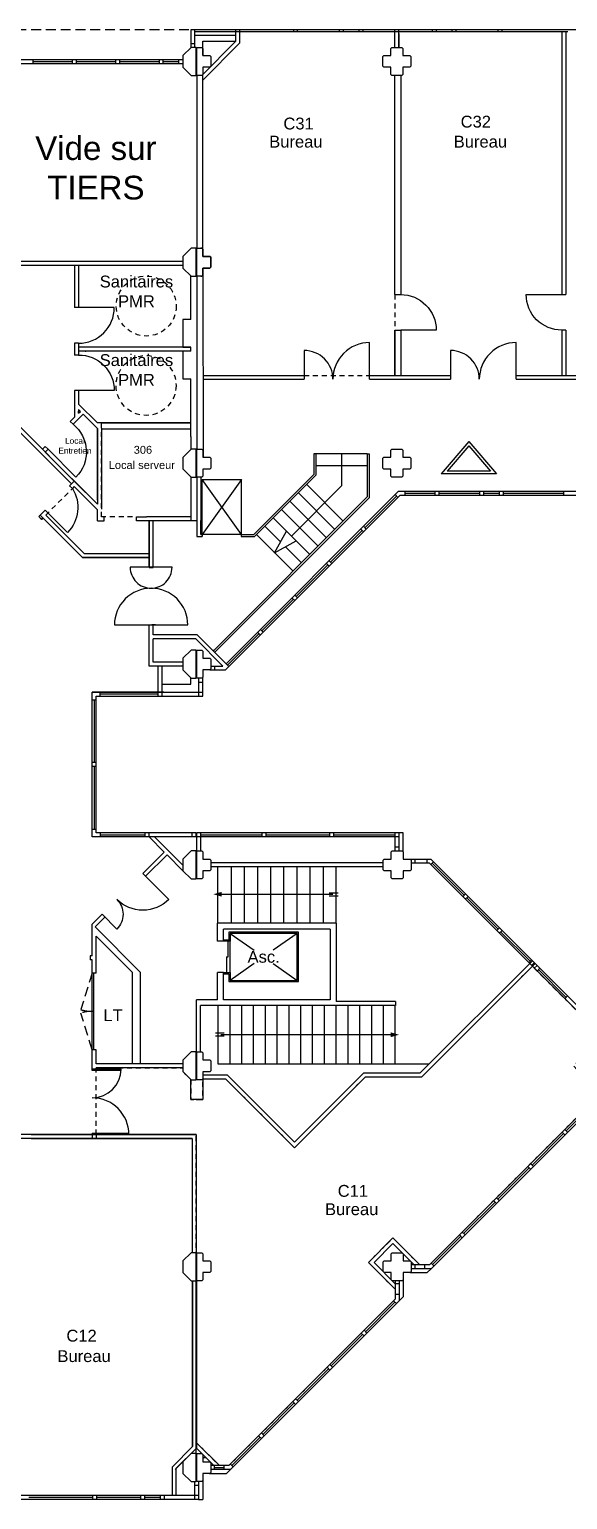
# Model space of a CAD drawing. Header units: metres. Extents: x 492 to 631, y -916 to -790.
# Drawn here: x 518.07 to 531.72, y -832.52 to -795.27 of the extents above; entities that cross this region are included whole.
import ezdxf

# ---------------------------------------------------------------- set-up
doc = ezdxf.new("R2010")
doc.units = ezdxf.units.M
for name, pattern in [('CACHE', [0.375, 0.25, -0.125]), ('CACHE2', [0.1875, 0.125, -0.0625]), ('CONTINU', [0])]:
    doc.linetypes.add(name, pattern=pattern)
for name, color, linetype in [('_numérotation salles', 8, 'Continuous'), ('Désignation', 8, 'CONTINU'), ('GEX_VOL_Archi', 8, 'Continuous')]:
    doc.layers.add(name, color=color, linetype=linetype)
doc.styles.add('G100TXT-droit', font='swissl.ttf', dxfattribs={"height": 0.2})
doc.styles.get("Standard").update_dxf_attribs({"font": 'swissl.ttf'})

msp = doc.modelspace()

# ---------------------------------------------------------------- linework, layer by layer
at = {"layer": 'GEX_VOL_Archi', "color": 7, "linetype": 'CACHE'}
for p, q in [((517.367, -795.268), (522.17, -795.268)), ((523.044, -811.498), (523.256, -811.286))]:
    msp.add_line(p, q, dxfattribs=at)
at = {"layer": 'GEX_VOL_Archi', "color": 7}
for p, q in [((522.17, -795.723), (522.17, -795.268)), ((522.17, -795.268), (557.987, -795.268)), ((522.27, -795.723), (522.27, -795.268)), ((523.309, -795.566), (523.309, -795.268)), ((523.409, -795.608), (523.409, -795.268)), ((524.772, -795.318), (524.772, -795.268)), ((524.872, -795.318), (524.872, -795.268)), ((525.936, -795.318), (525.936, -795.268)), ((526.036, -795.318), (526.036, -795.268)), ((526.436, -795.318), (526.436, -795.268)), ((526.536, -795.318), (526.536, -795.268)), ((527.337, -795.368), (527.337, -795.268)), ((527.437, -795.368), (527.437, -795.268)), ((528.291, -795.318), (528.291, -795.268)), ((528.391, -795.318), (528.391, -795.268)), ((528.791, -795.318), (528.791, -795.268)), ((528.891, -795.318), (528.891, -795.268)), ((529.955, -795.318), (529.955, -795.268)), ((530.055, -795.318), (530.055, -795.268)), ((522.17, -795.623), (522.27, -795.623)), ((522.27, -795.318), (525.272, -795.318)), ((522.27, -795.418), (523.309, -795.418)), ((522.47, -795.928), (522.47, -795.568)), ((522.47, -795.568), (523.307, -795.568)), ((523.309, -795.368), (523.309, -795.368)), ((523.309, -795.368), (523.309, -795.368)), ((524.872, -795.318), (526.436, -795.318)), ((526.036, -795.318), (527.437, -795.318)), ((526.036, -795.318), (526.536, -795.318)), ((527.337, -795.723), (527.337, -795.368)), ((527.437, -795.318), (528.391, -795.318)), ((527.437, -795.723), (527.437, -795.368)), ((528.391, -795.318), (528.891, -795.318)), ((528.891, -795.318), (530.055, -795.318)), ((530.055, -795.318), (531.719, -795.318)), ((531.569, -795.318), (531.569, -801.988)), ((531.669, -795.318), (531.669, -801.988)), ((517.572, -796.028), (521.962, -796.028)), ((518.167, -796.128), (518.167, -796.028)), ((519.167, -796.128), (519.167, -796.028)), ((519.267, -796.128), (519.267, -796.028)), ((520.267, -796.128), (520.267, -796.028)), ((520.367, -796.128), (520.367, -796.028)), ((521.367, -796.128), (521.367, -796.028)), ((521.467, -796.128), (521.467, -796.028)), ((521.862, -796.128), (521.862, -796.028)), ((517.572, -796.128), (521.962, -796.128)), ((518.167, -796.078), (519.167, -796.078)), ((519.267, -796.078), (520.267, -796.078)), ((520.367, -796.078), (521.367, -796.078)), ((521.467, -796.078), (521.862, -796.078)), ((522.467, -800.838), (522.467, -796.408)), ((522.317, -796.433), (522.317, -800.813)), ((527.337, -801.988), (527.337, -796.433)), ((527.487, -796.433), (527.487, -801.988)), ((521.962, -801.148), (517.419, -801.148)), ((521.962, -801.248), (517.419, -801.248)), ((519.219, -801.248), (519.219, -802.318)), ((519.319, -801.248), (519.319, -802.318)), ((522.317, -801.148), (522.297, -801.148)), ((522.317, -801.248), (522.297, -801.248)), ((522.165, -802.618), (522.165, -801.519)), ((522.317, -801.523), (522.317, -805.903)), ((522.467, -801.498), (522.481, -806.108)), ((527.337, -801.988), (527.487, -801.988)), ((531.569, -801.988), (531.669, -801.988)), ((527.337, -804.033), (527.337, -802.888)), ((527.337, -802.888), (527.487, -802.888)), ((527.487, -802.888), (527.487, -804.033)), ((531.569, -802.888), (531.569, -804.033)), ((531.669, -802.888), (531.569, -802.888)), ((531.669, -802.888), (531.669, -804.033)), ((519.319, -803.218), (519.219, -803.218)), ((519.219, -803.218), (519.219, -803.518)), ((519.319, -803.218), (519.319, -803.518)), ((519.319, -803.218), (519.319, -803.518)), ((522.165, -803.318), (519.319, -803.318)), ((522.165, -803.418), (519.319, -803.418)), ((522.165, -803.418), (522.165, -803.318)), ((519.319, -803.518), (519.219, -803.518)), ((519.793, -803.65), (519.785, -803.65)), ((522.165, -805.58), (522.165, -804.118)), ((522.475, -804.033), (525.047, -804.033)), ((522.475, -804.133), (525.037, -804.133)), ((525.76, -804.033), (525.772, -804.033)), ((526.697, -804.033), (528.749, -804.033)), ((526.697, -804.133), (528.749, -804.133)), ((529.472, -804.033), (529.484, -804.033)), ((530.409, -804.033), (535.699, -804.033)), ((530.409, -804.133), (535.699, -804.133)), ((519.219, -804.418), (519.219, -804.943)), ((519.319, -804.418), (519.319, -804.76)), ((519.219, -804.801), (519.219, -805.091)), ((519.797, -805.238), (519.319, -804.76)), ((519.319, -804.901), (519.319, -804.991)), ((519.364, -804.946), (519.319, -804.901)), ((519.319, -804.991), (519.319, -804.943)), ((519.319, -804.991), (519.364, -804.946)), ((519.14, -806.781), (517.485, -805.127)), ((517.681, -805.181), (518.405, -805.905)), ((519.108, -805.202), (519.219, -805.091)), ((519.179, -805.272), (519.108, -805.202)), ((519.179, -805.272), (519.434, -805.017)), ((519.797, -805.38), (519.434, -805.017)), ((522.165, -805.238), (519.797, -805.238)), ((519.897, -805.238), (522.165, -805.238)), ((522.165, -805.338), (522.165, -805.238)), ((519.797, -805.38), (519.797, -807.297)), ((519.797, -807.198), (519.797, -805.38)), ((519.897, -805.371), (519.897, -807.427)), ((519.897, -805.388), (522.165, -805.388)), ((522.165, -805.58), (522.165, -805.908)), ((518.405, -805.905), (518.476, -805.834)), ((518.546, -805.905), (518.476, -805.834)), ((518.476, -805.976), (518.546, -805.905)), ((519.211, -806.711), (518.476, -805.976)), ((519.797, -807.297), (518.476, -805.976)), ((525.284, -806.023), (525.284, -806.545)), ((525.334, -806.023), (525.284, -806.023)), ((525.334, -806.023), (525.334, -806.565)), ((526.634, -806.023), (525.334, -806.023)), ((525.984, -806.023), (525.984, -806.835)), ((526.634, -806.023), (526.634, -807.104)), ((526.634, -806.023), (526.684, -806.023)), ((526.684, -806.023), (526.684, -807.125)), ((527.237, -805.928), (527.262, -805.903)), ((527.237, -806.108), (527.237, -805.928)), ((527.262, -805.903), (527.512, -805.903)), ((527.512, -805.903), (527.537, -805.928)), ((527.537, -805.928), (527.537, -806.108)), ((526.634, -806.323), (525.334, -806.323)), ((527.032, -806.133), (527.057, -806.108)), ((527.032, -806.383), (527.032, -806.133)), ((527.057, -806.408), (527.032, -806.383)), ((527.057, -806.108), (527.237, -806.108)), ((527.237, -806.408), (527.057, -806.408)), ((527.237, -806.588), (527.237, -806.408)), ((527.537, -806.108), (527.717, -806.108)), ((527.717, -806.408), (527.537, -806.408)), ((527.537, -806.408), (527.537, -806.588)), ((527.717, -806.108), (527.742, -806.133)), ((527.742, -806.383), (527.717, -806.408)), ((527.742, -806.133), (527.742, -806.383)), ((529.76, -806.457), (528.664, -806.457)), ((519.092, -806.829), (519.211, -806.711)), ((519.163, -806.9), (519.092, -806.829)), ((519.797, -807.297), (519.211, -806.711)), ((522.165, -806.609), (522.165, -807.568)), ((522.165, -806.609), (522.165, -807.719)), ((522.317, -806.613), (522.317, -808.119)), ((522.417, -806.613), (522.417, -807.713)), ((523.449, -808.069), (522.449, -806.669)), ((523.449, -806.669), (522.449, -808.069)), ((522.449, -806.669), (523.449, -806.669)), ((522.449, -808.069), (522.449, -806.669)), ((523.439, -806.669), (523.439, -808.069)), ((525.284, -806.545), (523.759, -808.069)), ((525.334, -806.565), (523.78, -808.119)), ((524.714, -808.105), (525.984, -806.835)), ((525.103, -806.796), (526.022, -807.716)), ((527.262, -806.613), (527.237, -806.588)), ((527.512, -806.613), (527.262, -806.613)), ((527.537, -806.588), (527.512, -806.613)), ((529.912, -806.527), (528.512, -806.527)), ((519.797, -807.439), (519.211, -806.852)), ((526.644, -807.104), (522.755, -810.993)), ((526.694, -807.125), (522.776, -811.043)), ((523.061, -811.34), (527.433, -806.968)), ((523.132, -811.41), (527.474, -807.068)), ((523.256, -811.286), (527.474, -807.068)), ((524.891, -807.009), (525.81, -807.928)), ((526.579, -807.893), (527.38, -807.091)), ((527.416, -807.127), (527.345, -807.056)), ((527.433, -806.968), (537.507, -806.968)), ((527.474, -807.068), (537.466, -807.068)), ((527.598, -807.068), (527.598, -806.968)), ((527.598, -807.018), (528.362, -807.018)), ((528.362, -807.068), (528.362, -806.968)), ((528.462, -807.068), (528.462, -806.968)), ((528.462, -807.018), (529.49, -807.018)), ((529.49, -807.068), (529.49, -806.968)), ((529.59, -807.068), (529.59, -806.968)), ((529.59, -807.018), (529.99, -807.018)), ((529.99, -807.068), (529.99, -806.968)), ((530.09, -807.068), (530.09, -806.968)), ((530.09, -807.018), (531.618, -807.018)), ((531.618, -807.068), (531.618, -806.968)), ((518.309, -807.612), (518.344, -807.577)), ((518.344, -807.577), (518.436, -807.485)), ((519.418, -808.65), (518.344, -807.577)), ((518.415, -807.506), (518.472, -807.449)), ((518.472, -807.449), (518.543, -807.52)), ((518.486, -807.577), (519.459, -808.55)), ((518.486, -807.577), (519.459, -808.55)), ((519.797, -807.719), (519.797, -807.439)), ((519.797, -807.719), (519.797, -807.439)), ((524.467, -807.433), (525.386, -808.352)), ((524.679, -807.221), (525.598, -808.14)), ((518.38, -807.683), (518.415, -807.647)), ((519.418, -808.65), (518.415, -807.647)), ((519.797, -807.719), (519.968, -807.719)), ((519.968, -807.719), (519.968, -807.619)), ((520.788, -807.719), (520.788, -807.619)), ((520.788, -807.619), (521.043, -807.619)), ((522.317, -807.719), (520.788, -807.719)), ((522.165, -807.619), (521.043, -807.619)), ((522.165, -807.619), (521.043, -807.619)), ((521.108, -807.719), (521.108, -808.9)), ((521.108, -808.9), (521.108, -807.719)), ((521.208, -808.9), (521.208, -807.719)), ((522.417, -808.069), (522.417, -807.713)), ((522.417, -807.809), (522.417, -807.809)), ((524.042, -807.857), (524.441, -808.255)), ((524.255, -807.645), (525.174, -808.564)), ((526.544, -807.999), (526.473, -807.928)), ((526.614, -807.928), (526.544, -807.857)), ((522.317, -808.119), (522.449, -808.119)), ((522.417, -808.069), (522.449, -808.069)), ((522.449, -808.069), (522.449, -808.119)), ((523.449, -808.069), (522.449, -808.069)), ((523.439, -808.069), (523.439, -808.119)), ((523.439, -808.069), (523.759, -808.069)), ((523.439, -808.119), (523.78, -808.119)), ((523.83, -808.069), (524.75, -808.989)), ((524.29, -808.529), (524.592, -807.982)), ((524.29, -808.529), (524.837, -808.227)), ((525.707, -808.764), (526.508, -807.963)), ((519.418, -808.65), (521.108, -808.65)), ((521.108, -808.65), (519.418, -808.65)), ((519.459, -808.55), (521.108, -808.55)), ((524.563, -808.378), (524.962, -808.776)), ((521.108, -808.9), (521.208, -808.9)), ((524.835, -809.636), (525.636, -808.835)), ((525.672, -808.871), (525.601, -808.8)), ((525.743, -808.8), (525.672, -808.729)), ((521.108, -809.429), (521.108, -809.425)), ((521.208, -809.429), (521.208, -809.425)), ((523.963, -810.508), (524.765, -809.707)), ((524.8, -809.742), (524.729, -809.672)), ((524.871, -809.672), (524.8, -809.601)), ((521.108, -811.398), (521.108, -810.357)), ((521.273, -810.357), (521.173, -810.357)), ((521.208, -810.607), (521.208, -810.357)), ((523.928, -810.614), (523.857, -810.544)), ((523.999, -810.544), (523.928, -810.473)), ((522.329, -810.607), (521.208, -810.607)), ((522.288, -810.707), (521.208, -810.707)), ((521.208, -811.298), (521.208, -810.707)), ((521.273, -810.607), (521.273, -810.607)), ((522.288, -810.707), (522.978, -811.398)), ((522.329, -810.607), (523.132, -811.41)), ((523.097, -811.375), (523.893, -810.579)), ((521.962, -811.298), (521.208, -811.298)), ((522.715, -810.993), (522.755, -810.993)), ((522.765, -811.043), (522.776, -811.043)), ((521.43, -811.398), (521.108, -811.398)), ((521.33, -811.398), (521.33, -812.158)), ((521.962, -811.398), (521.43, -811.398)), ((521.43, -811.398), (521.43, -812.158)), ((522.467, -812.158), (522.467, -811.678)), ((522.647, -811.498), (523.044, -811.498)), ((522.672, -811.398), (522.978, -811.398)), ((522.772, -811.498), (522.772, -811.398)), ((521.43, -811.858), (522.167, -811.858)), ((522.167, -811.858), (522.167, -811.703)), ((522.367, -812.158), (522.367, -811.703)), ((522.367, -811.803), (522.467, -811.803)), ((519.665, -815.728), (519.666, -812.058)), ((519.666, -812.058), (522.467, -812.058)), ((520.281, -812.058), (519.666, -812.058)), ((519.666, -812.258), (519.766, -812.258)), ((519.716, -812.258), (519.716, -813.833)), ((519.765, -815.628), (519.766, -812.158)), ((519.766, -812.158), (522.467, -812.158)), ((519.866, -812.158), (519.866, -812.058)), ((521.33, -812.108), (519.866, -812.108)), ((521.481, -812.058), (520.281, -812.058)), ((519.665, -813.833), (519.765, -813.833)), ((519.665, -813.933), (519.765, -813.933)), ((519.715, -813.933), (519.715, -815.528)), ((519.665, -815.528), (519.765, -815.528)), ((522.297, -815.728), (519.665, -815.728)), ((522.297, -815.628), (519.765, -815.628)), ((519.865, -815.628), (519.865, -815.728)), ((519.865, -815.678), (521.005, -815.678)), ((521.005, -815.728), (521.005, -815.628)), ((521.105, -815.728), (521.105, -815.628)), ((522.197, -815.728), (522.197, -815.628)), ((522.297, -815.728), (522.297, -815.628)), ((527.447, -815.628), (522.317, -815.628)), ((522.317, -815.728), (522.317, -815.628)), ((527.447, -815.728), (522.317, -815.728)), ((522.317, -816.083), (522.317, -815.728)), ((522.417, -815.728), (522.417, -815.628)), ((522.417, -815.678), (523.977, -815.678)), ((522.417, -816.083), (522.417, -815.728)), ((523.977, -815.728), (523.977, -815.628)), ((524.077, -815.728), (524.077, -815.628)), ((524.077, -815.678), (525.687, -815.678)), ((525.687, -815.728), (525.687, -815.628)), ((525.787, -815.728), (525.787, -815.628)), ((525.787, -815.678), (527.347, -815.678)), ((527.347, -816.083), (527.347, -815.628)), ((527.447, -816.083), (527.447, -815.628)), ((527.547, -815.628), (527.447, -815.628)), ((527.547, -816.083), (527.547, -815.628)), ((527.547, -816.108), (527.547, -815.628)), ((527.347, -815.983), (527.447, -815.983)), ((527.042, -816.388), (522.672, -816.388)), ((527.042, -816.488), (522.672, -816.488)), ((522.842, -816.488), (522.842, -817.912)), ((523.184, -816.488), (523.184, -817.912)), ((523.518, -816.488), (523.518, -817.912)), ((523.851, -816.488), (523.851, -817.912)), ((524.184, -816.488), (524.184, -817.912)), ((524.518, -816.488), (524.518, -817.912)), ((524.851, -816.488), (524.851, -817.912)), ((525.184, -816.488), (525.184, -817.912)), ((525.518, -816.488), (525.518, -817.912)), ((525.851, -817.912), (525.851, -816.488)), ((527.727, -816.288), (528.247, -816.288)), ((527.752, -816.388), (528.206, -816.388)), ((527.852, -816.388), (527.852, -816.288)), ((528.147, -816.288), (528.147, -816.388)), ((528.206, -816.388), (532.437, -820.62)), ((528.247, -816.288), (532.537, -820.578)), ((528.318, -816.359), (528.247, -816.43)), ((529.096, -817.208), (528.282, -816.394)), ((522.847, -817.18), (525.765, -817.18)), ((525.674, -817.141), (525.9, -817.141)), ((525.674, -817.219), (525.9, -817.219)), ((529.131, -817.173), (529.061, -817.243)), ((529.195, -817.236), (529.124, -817.307)), ((529.956, -818.068), (529.16, -817.272)), ((519.665, -818.74), (519.665, -817.939)), ((525.851, -817.912), (522.842, -817.912)), ((522.842, -818.372), (522.842, -817.912)), ((525.851, -817.912), (525.851, -819.902)), ((519.765, -819.176), (519.765, -818.239)), ((520.686, -819.159), (519.765, -818.239)), ((522.992, -818.372), (522.842, -818.372)), ((525.701, -818.062), (522.992, -818.062)), ((522.992, -818.372), (522.992, -818.062)), ((523.111, -818.763), (523.111, -818.372)), ((523.161, -818.172), (523.771, -818.599)), ((523.161, -819.163), (523.161, -818.372)), ((524.861, -818.172), (524.252, -818.599)), ((525.701, -818.062), (525.701, -819.852)), ((529.991, -818.032), (529.92, -818.103)), ((530.055, -818.096), (529.984, -818.167)), ((530.009, -818.05), (530.009, -818.05)), ((530.767, -818.879), (530.019, -818.131)), ((530.037, -818.078), (530.037, -818.078)), ((519.665, -818.74), (519.615, -818.74)), ((519.665, -818.84), (519.615, -818.84)), ((519.665, -821.65), (519.665, -818.84)), ((523.068, -818.763), (523.111, -818.763)), ((523.068, -818.763), (523.068, -819.163)), ((523.771, -818.936), (523.161, -819.363)), ((524.252, -818.936), (524.861, -819.363)), ((527.978, -821.709), (530.823, -818.864)), ((530.732, -818.915), (530.803, -818.844)), ((530.803, -818.985), (530.873, -818.915)), ((530.803, -818.985), (530.873, -818.915)), ((530.873, -819.056), (530.944, -818.985)), ((530.944, -819.127), (531.015, -819.056)), ((531.682, -819.793), (530.98, -819.091)), ((519.765, -819.176), (519.665, -819.176)), ((520.686, -821.478), (520.686, -819.159)), ((520.886, -821.478), (520.886, -819.159)), ((522.842, -819.852), (522.842, -819.163)), ((522.992, -819.163), (522.842, -819.163)), ((522.992, -819.852), (522.992, -819.163)), ((522.842, -819.852), (522.305, -819.852)), ((522.305, -821.161), (522.305, -819.852)), ((525.701, -819.852), (522.992, -819.852)), ((531.646, -819.829), (531.717, -819.758)), ((527.351, -820.002), (522.407, -820.002)), ((522.407, -821.173), (522.407, -820.002)), ((522.851, -820.002), (522.851, -821.478)), ((523.15, -820.002), (523.15, -821.478)), ((523.449, -820.002), (523.449, -821.478)), ((523.749, -820.002), (523.749, -821.478)), ((524.048, -820.002), (524.048, -821.478)), ((524.347, -820.002), (524.347, -821.478)), ((524.647, -820.002), (524.647, -821.478)), ((524.946, -820.002), (524.946, -821.478)), ((525.245, -820.002), (525.245, -821.478)), ((525.544, -820.002), (525.544, -821.478)), ((525.844, -820.002), (525.844, -821.478)), ((527.351, -819.902), (525.851, -819.902)), ((526.143, -820.002), (526.143, -821.478)), ((526.442, -820.002), (526.442, -821.478)), ((526.742, -820.002), (526.742, -821.478)), ((527.041, -820.002), (527.041, -821.478)), ((527.34, -820.002), (527.34, -821.478)), ((527.351, -819.902), (527.351, -820.002)), ((523.013, -820.702), (522.788, -820.702)), ((523.013, -820.779), (522.788, -820.779)), ((527.335, -820.74), (522.922, -820.74)), ((519.765, -821.119), (519.665, -821.119)), ((519.765, -821.478), (519.765, -821.119)), ((522.305, -821.261), (522.317, -821.261)), ((520.395, -821.61), (519.665, -821.61)), ((520.886, -821.478), (519.765, -821.478)), ((521.962, -821.478), (520.886, -821.478)), ((522.467, -821.678), (522.467, -822.38)), ((522.851, -821.478), (528.209, -821.478)), ((524.794, -823.463), (526.548, -821.709)), ((526.548, -821.709), (527.978, -821.709)), ((522.467, -821.758), (523.088, -821.758)), ((523.088, -821.758), (524.794, -823.463)), ((532.437, -822.348), (528.217, -826.568)), ((532.537, -822.39), (528.258, -826.668)), ((531.682, -823.174), (532.431, -822.425)), ((531.646, -823.28), (531.576, -823.209)), ((531.717, -823.209), (531.646, -823.139)), ((519.665, -823.27), (517.625, -823.27)), ((519.665, -823.37), (517.667, -823.37)), ((519.665, -823.27), (518.077, -823.27)), ((522.197, -823.37), (518.118, -823.37)), ((519.665, -823.23), (519.765, -823.23)), ((519.665, -823.27), (520.595, -823.27)), ((519.665, -823.27), (522.297, -823.27)), ((519.765, -823.23), (519.765, -823.37)), ((522.297, -823.27), (519.765, -823.27)), ((519.765, -823.27), (519.765, -823.27)), ((522.197, -823.37), (522.197, -826.263)), ((522.297, -823.27), (522.297, -826.263)), ((522.297, -823.27), (522.297, -826.263)), ((530.815, -824.041), (531.611, -823.245)), ((529.947, -824.908), (530.744, -824.112)), ((530.779, -824.147), (530.709, -824.077)), ((530.85, -824.077), (530.779, -824.006)), ((529.08, -825.776), (529.877, -824.979)), ((529.912, -825.015), (529.841, -824.944)), ((529.983, -824.944), (529.912, -824.873)), ((529.045, -825.882), (528.974, -825.811)), ((529.116, -825.811), (529.045, -825.74)), ((526.809, -826.51), (527.289, -826.03)), ((528.294, -826.562), (529.009, -825.846)), ((522.297, -826.263), (522.442, -826.263)), ((522.442, -826.263), (522.467, -826.288)), ((522.467, -826.288), (522.467, -826.468)), ((522.467, -826.468), (522.647, -826.468)), ((528.217, -826.568), (527.752, -826.568)), ((527.852, -826.668), (527.852, -826.568)), ((528.097, -826.668), (528.097, -826.568)), ((528.329, -826.597), (528.258, -826.527)), ((527.547, -826.948), (527.547, -827.38)), ((527.727, -826.768), (528.158, -826.768)), ((528.258, -826.668), (527.752, -826.668)), ((528.158, -826.768), (528.258, -826.668)), ((522.206, -831.175), (522.207, -826.973)), ((522.297, -831.353), (522.297, -826.973)), ((527.347, -826.973), (527.347, -827.438)), ((527.447, -827.051), (527.347, -827.051)), ((527.447, -827.318), (527.347, -827.318)), ((527.447, -826.973), (527.447, -827.48)), ((527.347, -827.438), (523.127, -831.658)), ((527.447, -827.48), (523.168, -831.758)), ((526.592, -828.264), (527.341, -827.515)), ((527.376, -827.55), (527.306, -827.48)), ((527.447, -827.48), (527.547, -827.38)), ((525.725, -829.131), (526.521, -828.335)), ((526.556, -828.37), (526.486, -828.299)), ((526.627, -828.299), (526.556, -828.229)), ((525.689, -829.237), (525.619, -829.167)), ((525.76, -829.167), (525.689, -829.096)), ((524.857, -829.998), (525.654, -829.202)), ((523.99, -830.866), (524.787, -830.069)), ((524.822, -830.105), (524.751, -830.034)), ((524.893, -830.034), (524.822, -829.963)), ((523.204, -831.652), (523.919, -830.936)), ((523.955, -830.972), (523.884, -830.901)), ((524.026, -830.901), (523.955, -830.83)), ((521.697, -832.418), (521.697, -831.684)), ((521.797, -832.418), (521.797, -831.726)), ((522.547, -831.458), (522.467, -831.458)), ((523.127, -831.658), (522.672, -831.658)), ((523.168, -831.758), (522.672, -831.758)), ((522.762, -831.758), (522.762, -831.658)), ((522.762, -831.708), (523.007, -831.708)), ((523.007, -831.758), (523.007, -831.658)), ((523.068, -831.858), (523.168, -831.758)), ((523.239, -831.687), (523.168, -831.617)), ((522.257, -832.063), (522.257, -832.518)), ((522.357, -832.163), (522.257, -832.163)), ((522.357, -832.063), (522.357, -832.518)), ((522.467, -832.038), (522.467, -832.518)), ((522.637, -831.858), (523.068, -831.858)), ((522.357, -832.418), (508.647, -832.418)), ((522.357, -832.518), (508.647, -832.518)), ((519.678, -832.468), (518.059, -832.468)), ((519.678, -832.518), (519.678, -832.418)), ((519.778, -832.518), (519.778, -832.418)), ((520.897, -832.468), (519.778, -832.468)), ((520.897, -832.518), (520.897, -832.418)), ((520.997, -832.518), (520.997, -832.418)), ((521.397, -832.468), (520.997, -832.468)), ((521.397, -832.518), (521.397, -832.418)), ((521.497, -832.518), (521.497, -832.418)), ((522.357, -832.518), (522.467, -832.518))]:
    msp.add_line(p, q, dxfattribs=at)
at = {"layer": 'GEX_VOL_Archi', "color": 7, "linetype": 'CACHE2'}
for p, q in [((527.337, -801.988), (527.337, -802.888)), ((525.037, -804.033), (526.697, -804.033)), ((518.486, -807.577), (519.163, -806.9)), ((518.309, -807.612), (518.38, -807.683)), ((519.665, -818.74), (519.615, -818.74)), ((519.615, -818.74), (519.615, -818.84)), ((519.665, -818.84), (519.615, -818.84))]:
    msp.add_line(p, q, dxfattribs=at)
at = {"layer": 'GEX_VOL_Archi', "color": 7, "flags": 128}
for points in [[(522.442, -796.433), (523.309, -795.566)], [(522.467, -796.55), (523.409, -795.608)], [(527.437, -795.368), (527.437, -795.723), (527.512, -795.723), (527.537, -795.748), (527.537, -795.928), (527.717, -795.928), (527.742, -795.953), (527.742, -796.203), (527.717, -796.228), (527.537, -796.228), (527.537, -796.408), (527.512, -796.433), (527.437, -796.433)], [(522.297, -795.723), (522.17, -795.723), (521.962, -795.931), (521.962, -796.225), (522.17, -796.433), (522.297, -796.433), (522.297, -795.723)], [(522.297, -800.813), (522.17, -800.813), (521.962, -801.021), (521.962, -801.315), (522.17, -801.523), (522.297, -801.523), (522.297, -800.813)], [(522.418, -801.523), (522.442, -801.523), (522.467, -801.498), (522.467, -801.318), (522.647, -801.318), (522.672, -801.293), (522.672, -801.043), (522.647, -801.018), (522.467, -801.018), (522.467, -800.838), (522.442, -800.813), (522.417, -800.813)], [(527.337, -802.888), (527.337, -804.033)], [(518.573, -806.073), (517.634, -805.134)], [(522.317, -805.12), (522.317, -805.12)], [(522.317, -805.22), (522.317, -805.22)], [(529.212, -805.707), (528.512, -806.527)], [(529.212, -805.707), (529.912, -806.527)], [(522.297, -805.903), (522.17, -805.903), (521.962, -806.111), (521.962, -806.405), (522.17, -806.613), (522.297, -806.613), (522.297, -805.903)], [(529.212, -805.815), (528.664, -806.457)], [(529.212, -805.815), (529.76, -806.457)], [(519.119, -806.802), (519.189, -806.732)], [(519.211, -806.852), (519.163, -806.9)], [(518.507, -807.556), (518.486, -807.577)], [(518.415, -807.647), (518.38, -807.683)], [(522.297, -810.993), (522.17, -810.993), (521.962, -811.201), (521.962, -811.495), (522.17, -811.703), (522.297, -811.703), (522.297, -810.993)], [(521.105, -815.728), (521.49, -816.113)], [(521.246, -815.728), (521.962, -816.444)], [(520.948, -816.655), (521.49, -816.113)], [(522.297, -816.083), (522.17, -816.083), (521.962, -816.291), (521.962, -816.585), (522.17, -816.793), (522.297, -816.793), (522.297, -816.083)], [(521.019, -816.726), (521.561, -816.184)], [(521.561, -816.184), (521.962, -816.585)], [(519.664, -817.94), (519.916, -817.688)], [(519.736, -818.009), (519.987, -817.758)], [(519.736, -818.009), (520.886, -819.159)], [(522.992, -819.193), (523.131, -819.193), (523.131, -819.393), (524.891, -819.393), (524.891, -818.142), (523.131, -818.142), (523.131, -818.342), (522.992, -818.342)], [(522.992, -819.163), (523.161, -819.163), (523.161, -819.363), (524.861, -819.363), (524.861, -818.172), (523.161, -818.172), (523.161, -818.372), (522.992, -818.372)], [(519.695, -819.176), (519.695, -821.119)], [(519.665, -820.147), (519.695, -820.147)], [(522.297, -821.173), (522.17, -821.173), (521.962, -821.381), (521.962, -821.675), (522.17, -821.883), (522.297, -821.883), (522.297, -821.173)], [(518.118, -823.27), (522.297, -823.27), (522.297, -826.363), (522.297, -826.363)], [(518.118, -823.37), (522.197, -823.37), (522.197, -826.263), (522.17, -826.263), (521.962, -826.471), (521.962, -826.765), (522.17, -826.973), (522.207, -826.973), (522.206, -831.175), (521.697, -831.684)], [(519.665, -823.23), (519.665, -823.37)], [(527.968, -826.568), (527.289, -825.889), (526.668, -826.51), (527.347, -827.19)], [(527.289, -826.03), (527.827, -826.568)], [(522.297, -826.263), (522.17, -826.263), (521.962, -826.471), (521.962, -826.765), (522.17, -826.973), (522.297, -826.973), (522.297, -826.263)], [(526.809, -826.51), (527.347, -827.048)], [(527.042, -826.493), (527.067, -826.468)], [(527.247, -826.288), (527.272, -826.263)], [(522.297, -826.873), (522.307, -826.873), (522.306, -831.217), (521.768, -831.755)], [(522.206, -831.175), (521.697, -831.684)], [(522.297, -831.226), (521.797, -831.726)], [(522.297, -831.353), (522.17, -831.353), (521.962, -831.561), (521.962, -831.855), (522.17, -832.063), (522.297, -832.063), (522.297, -831.353)], [(522.307, -831.218), (522.307, -831.077), (522.888, -831.658)], [(522.307, -831.218), (522.747, -831.658)]]:
    msp.add_lwpolyline(points, dxfattribs=at)
for points in [[(522.317, -795.723), (522.442, -795.723), (522.467, -795.748), (522.467, -795.928), (522.647, -795.928), (522.672, -795.953), (522.672, -796.203), (522.647, -796.228), (522.467, -796.228), (522.467, -796.408), (522.442, -796.433), (522.317, -796.433)], [(527.057, -795.928), (527.237, -795.928), (527.237, -795.748), (527.262, -795.723), (527.512, -795.723), (527.537, -795.748), (527.537, -795.928), (527.717, -795.928), (527.742, -795.953), (527.742, -796.203), (527.717, -796.228), (527.537, -796.228), (527.537, -796.408), (527.512, -796.433), (527.262, -796.433), (527.237, -796.408), (527.237, -796.228), (527.057, -796.228), (527.032, -796.203), (527.032, -795.953)], [(522.317, -800.813), (522.442, -800.813), (522.467, -800.838), (522.467, -801.018), (522.647, -801.018), (522.672, -801.043), (522.672, -801.293), (522.647, -801.318), (522.467, -801.318), (522.467, -801.498), (522.442, -801.523), (522.317, -801.523)], [(522.317, -805.903), (522.442, -805.903), (522.467, -805.928), (522.467, -806.108), (522.647, -806.108), (522.672, -806.133), (522.672, -806.383), (522.647, -806.408), (522.467, -806.408), (522.467, -806.588), (522.442, -806.613), (522.317, -806.613)], [(522.317, -810.993), (522.442, -810.993), (522.467, -811.018), (522.467, -811.198), (522.647, -811.198), (522.672, -811.223), (522.672, -811.473), (522.647, -811.498), (522.467, -811.498), (522.467, -811.678), (522.442, -811.703), (522.317, -811.703)], [(522.317, -816.083), (522.442, -816.083), (522.467, -816.108), (522.467, -816.288), (522.647, -816.288), (522.672, -816.313), (522.672, -816.563), (522.647, -816.588), (522.467, -816.588), (522.467, -816.768), (522.442, -816.793), (522.317, -816.793)], [(527.067, -816.288), (527.247, -816.288), (527.247, -816.108), (527.272, -816.083), (527.522, -816.083), (527.547, -816.108), (527.547, -816.288), (527.727, -816.288), (527.752, -816.313), (527.752, -816.563), (527.727, -816.588), (527.547, -816.588), (527.547, -816.768), (527.522, -816.793), (527.272, -816.793), (527.247, -816.768), (527.247, -816.588), (527.067, -816.588), (527.042, -816.563), (527.042, -816.313)], [(522.317, -821.173), (522.442, -821.173), (522.467, -821.198), (522.467, -821.378), (522.647, -821.378), (522.672, -821.403), (522.672, -821.653), (522.647, -821.678), (522.467, -821.678), (522.467, -821.858), (522.442, -821.883), (522.317, -821.883)], [(522.317, -826.263), (522.442, -826.263), (522.467, -826.288), (522.467, -826.468), (522.647, -826.468), (522.672, -826.493), (522.672, -826.743), (522.647, -826.768), (522.467, -826.768), (522.467, -826.948), (522.442, -826.973), (522.317, -826.973)], [(527.067, -826.468), (527.247, -826.468), (527.247, -826.288), (527.272, -826.263), (527.522, -826.263), (527.547, -826.288), (527.547, -826.468), (527.727, -826.468), (527.752, -826.493), (527.752, -826.743), (527.727, -826.768), (527.547, -826.768), (527.547, -826.948), (527.522, -826.973), (527.272, -826.973), (527.247, -826.948), (527.247, -826.768), (527.067, -826.768), (527.042, -826.743), (527.042, -826.493)], [(522.317, -831.353), (522.442, -831.353), (522.467, -831.378), (522.467, -831.558), (522.647, -831.558), (522.672, -831.583), (522.672, -831.833), (522.647, -831.858), (522.467, -831.858), (522.467, -832.038), (522.442, -832.063), (522.317, -832.063)]]:
    msp.add_lwpolyline(points, close=True, dxfattribs=at)
at = {"layer": 'GEX_VOL_Archi', "color": 7}
for points, format in [([(527.487, -801.988, -0.414248), (528.387, -802.888), (527.487, -802.888)], "xyb"), ([(531.569, -802.888, -0.414248), (530.669, -801.988), (531.569, -801.988)], "xyb"), ([(519.319, -803.218, 0.416128), (520.225, -802.318), (519.219, -802.318)], "xyb"), ([(519.486, -803.418, -0.003182), (519.499, -803.418, -0.003182)], "xyb"), ([(526.697, -804.133), (526.697, -803.203, 0.414214), (525.767, -804.133, 0.414214), (525.037, -803.403), (525.037, -804.133)], "xyb"), ([(530.409, -804.133), (530.409, -803.203, 0.414214), (529.479, -804.133, 0.414214), (528.749, -803.403), (528.749, -804.133)], "xyb"), ([(519.319, -803.518, -0.416128), (520.225, -804.418), (519.219, -804.418)], "xyb"), ([(519.179, -805.272, -0.447099), (519.253, -806.612), (518.546, -805.905)], "xyb"), ([(519.163, -806.9, -0.34967), (519.037, -808.014), (518.472, -807.449)], "xyb"), ([(520.948, -816.655), (521.606, -817.313, -0.414214), (520.291, -817.313)], "xyb"), ([(522.948, -817.18, 0.121, 0, 0), (522.736, -817.18, 0, 0, 0)], "xyseb"), ([(520.291, -817.313, -0.414214), (520.291, -818.063), (519.916, -817.688)], "xyb"), ([(527.234, -820.74, 0.121, 0, 0), (527.446, -820.74, 0, 0, 0)], "xyseb")]:
    msp.add_lwpolyline(points, format=format, dxfattribs=at)
for points in [[(522.165, -802.618), (521.965, -802.618), (521.965, -803.318), (522.165, -803.318)], [(522.165, -803.418), (521.965, -803.418), (521.965, -804.118), (522.165, -804.118)], [(522.467, -821.858), (523.047, -821.858), (524.794, -823.605), (526.59, -821.809), (528.02, -821.809), (530.894, -818.935)], [(520.394, -821.65), (519.665, -821.65)], [(521.962, -821.578), (519.765, -821.578), (519.765, -821.61)], [(522.297, -822.38), (522.467, -822.38), (522.165, -822.38), (522.165, -821.878)], [(519.665, -823.23), (520.594, -823.23)]]:
    msp.add_lwpolyline(points, dxfattribs=at)
at = {"layer": 'GEX_VOL_Archi', "color": 7, "linetype": 'CACHE2'}
msp.add_lwpolyline([(520.688, -807.619), (519.897, -807.619), (519.897, -805.238)], dxfattribs=at)
at = {"layer": 'GEX_VOL_Archi', "color": 7}
for points in [[(521.158, -808.897), (520.628, -808.897, 0.414214), (521.158, -809.427, 0.414214), (521.688, -808.897)], [(521.158, -810.357), (522.088, -810.357, 0.414214), (521.158, -809.427, 0.414214), (520.228, -810.357)]]:
    msp.add_lwpolyline(points, format="xyb", close=True, dxfattribs=at)
at = {"layer": 'GEX_VOL_Archi', "color": 7, "linetype": 'CACHE2', "flags": 128}
msp.add_lwpolyline([(519.765, -823.27), (519.765, -821.578), (521.962, -821.578), (521.962, -821.675), (522.165, -821.878), (522.165, -822.38), (522.467, -822.38), (522.467, -821.858), (523.047, -821.858), (524.794, -823.605), (526.59, -821.809), (528.02, -821.809), (530.823, -819.005), (532.437, -820.62), (532.437, -820.957), (531.866, -821.528), (532.437, -822.1), (532.437, -822.348), (528.217, -826.568), (527.968, -826.568), (527.289, -825.889), (526.668, -826.51), (527.347, -827.19), (527.347, -827.438), (523.127, -831.658), (522.888, -831.658), (522.307, -831.077), (522.297, -823.27), (519.765, -823.27)], dxfattribs=at)
at = {"layer": 'GEX_VOL_Archi', "color": 7, "linetype": 'CACHE', "flags": 128}
for points in [[(519.665, -819.176), (519.379, -820.104)], [(519.665, -821.119), (519.379, -820.19)]]:
    msp.add_lwpolyline(points, dxfattribs=at)
at = {"layer": 'GEX_VOL_Archi', "color": 7, "linetype": 'CACHE2'}
for centre in [(521.035, -802.277), (521.03, -804.289)]:
    msp.add_circle(centre, 0.76, dxfattribs=at)
at = {"layer": 'GEX_VOL_Archi', "color": 7, "linetype": 'CACHE'}
for centre, start, end in [((519.665, -819.176), 252.8878, 270.0003), ((519.665, -821.119), 89.9997, 107.1122)]:
    msp.add_arc(centre, 0.972, start, end, dxfattribs=at)
at = {"layer": 'GEX_VOL_Archi', "color": 7}
for centre, radius, start, end in [((519.665, -821.61), 0.73, 270, 0), ((519.665, -823.27), 0.93, 360, 90)]:
    msp.add_arc(centre, radius, start, end, dxfattribs=at)

# ---------------------------------------------------------------- texts
at = {"layer": '_numérotation salles', "color": 7, "char_height": 0.3, "attachment_point": 1, "style": 'G100TXT-droit'}
for s, insert in [('C31', (524.512, -797.503)), ('C32', (529.006, -797.455)), ('C11', (525.889, -824.546)), ('C12', (519.01, -828.215))]:
    msp.add_mtext_dynamic_manual_height_columns(s, width=1.61618, gutter_width=1, heights=[0], dxfattribs=dict(at, insert=insert))
at = {"layer": '_numérotation salles', "color": 7, "linetype": 'CACHE2', "insert": (520.717, -805.82), "char_height": 0.2, "attachment_point": 1, "style": 'G100TXT-droit'}
msp.add_mtext_dynamic_manual_height_columns('306', width=1.57405, gutter_width=1, heights=[0], dxfattribs=at)
at = {"layer": 'Désignation', "color": 7, "attachment_point": 5}
for s, insert, char_height, width in [('Bureau', (524.828, -798.114), 0.3, 9.17418), ('Bureau', (529.506, -798.114), 0.3, 9.17418), ('Sanitaires\\PPMR', (520.786, -801.906), 0.3, 9.17418), ('Sanitaires\\PPMR', (520.786, -803.897), 0.3, 9.17418), ('Local\\PEntretien ', (519.227, -805.819), 0.15, 9.17418), ('Local serveur ', (520.923, -806.307), 0.2, 9.29052), ('LT', (520.194, -820.246), 0.3, 9.17418), ('Bureau', (526.243, -825.163), 0.3, 9.17418), ('Bureau', (519.459, -828.885), 0.3, 9.17418)]:
    msp.add_mtext(s, dxfattribs=dict(at, insert=insert, char_height=char_height, width=width))
at = {"layer": 'GEX_VOL_Archi', "color": 7, "attachment_point": 5}
for s, insert, char_height, width in [('Vide sur\\PTIERS', (519.757, -798.781), 0.6, 8.64977), ('\\pxt7;Asc.', (524.011, -818.767), 0.3, 0.00225)]:
    msp.add_mtext(s, dxfattribs=dict(at, insert=insert, char_height=char_height, width=width))

doc.saveas('drawing.dxf')
